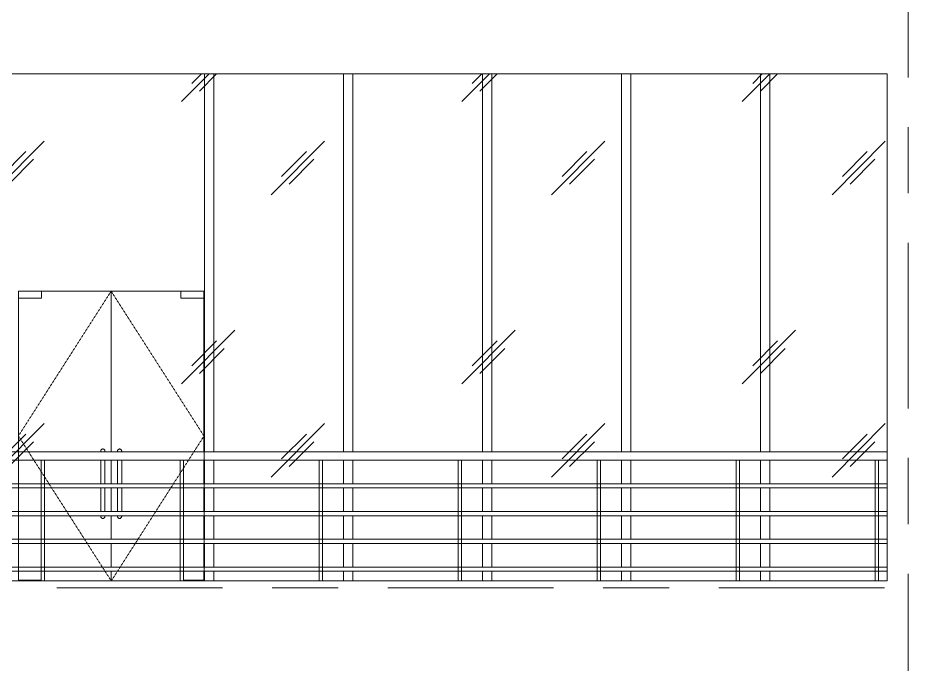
# Model space of a CAD drawing. Header units: millimetres. Extents: x -2100 to 124761, y -10432 to 93550.
# Drawn here: x 102608 to 109111, y 10446 to 15101 of the extents above; entities that cross this region are included whole.
import ezdxf

# ---------------------------------------------------------------- set-up
doc = ezdxf.new("R2010")
doc.units = ezdxf.units.MM
doc.linetypes.add('Centre', pattern=[31.75, 6.35, -4.7625, 15.875, -4.7625])
doc.linetypes.add('Dash 1_16_', pattern=[3.175, 1.5875, -1.5875])
for name, color, linetype, lineweight in [('A-DOOR-GLAZ', 152, 'Continuous', 5), ('A-GLAZ-CWMG', 55, 'Continuous', 5), ('CUA', 31, 'Continuous', 9), ('KINH', 152, 'Continuous', 5), ('NET THAY 1', 41, 'Continuous', 5), ('NET THAY 2', 55, 'Continuous', 5), ('NET-THAY', 2, 'Continuous', 9), ('TRUC', 225, 'Continuous', 5)]:
    doc.layers.add(name, color=color, linetype=linetype, lineweight=lineweight)

# ---------------------------------------------------------------- blocks, each defined once
blk = doc.blocks.new('CUA KINH BAN LE SAN MO 2 HUONG - Type 1-1982933-MẶT ĐỨNG TRỤC Q-A')
at = {"layer": 'A-DOOR-GLAZ'}
for p, q in [((-17183.1, 13135.7), (-17684.3, 13135.7)), ((-17183.1, 11979.5), (-17183.1, 13135.7)), ((-16681, 13135.7), (-17182.1, 13135.7)), ((-17182.1, 13135.7), (-17182.1, 11979.5)), ((-17849.3, 13085.7), (-17849.3, 11980)), ((-16516, 11979.5), (-16516, 13085.7)), ((-17849.3, 11920.1), (-17849.3, 11749.5)), ((-17183.1, 11749.5), (-17183.1, 11920.3)), ((-17182.1, 11920.3), (-17182.1, 11749.5)), ((-16516, 11749.5), (-16516, 11920.1)), ((-17849.3, 11720.5), (-17849.3, 11549.5)), ((-17183.1, 11549.5), (-17183.1, 11720.5)), ((-17182.1, 11720.5), (-17182.1, 11549.5)), ((-16516, 11549.5), (-16516, 11720.5)), ((-17849.3, 11520.5), (-17849.3, 11349.5)), ((-17183.1, 11349.5), (-17183.1, 11520.5)), ((-17182.1, 11520.5), (-17182.1, 11349.5)), ((-16516, 11349.5), (-16516, 11520.5)), ((-17849.3, 11320.5), (-17849.3, 11149.5)), ((-17183.1, 11149.5), (-17183.1, 11320.5)), ((-17182.1, 11320.5), (-17182.1, 11149.5)), ((-16516, 11149.5), (-16516, 11320.5)), ((-17849.3, 11120.5), (-17849.3, 11055)), ((-17183.1, 11050), (-17183.1, 11120.5)), ((-17182.1, 11120.5), (-17182.1, 11050)), ((-16516, 11055), (-16516, 11120.5))]:
    blk.add_line(p, q, dxfattribs=at)
at = {"layer": 'CUA', "lineweight": 5}
for p, q in [((-17850.3, 11979.9), (-17850.3, 13136.7)), ((-17850.3, 13136.7), (-16515, 13136.7)), ((-17684.3, 13135.7), (-17849.3, 13135.7)), ((-17849.3, 13135.7), (-17849.3, 13085.7)), ((-17684.3, 13085.7), (-17684.3, 13135.7)), ((-16516, 13135.7), (-16681, 13135.7)), ((-16681, 13135.7), (-16681, 13085.7)), ((-16516, 13085.7), (-16516, 13135.7)), ((-16515, 13136.7), (-16515, 11979.5)), ((-17849.3, 13085.7), (-17684.3, 13085.7)), ((-16681, 13085.7), (-16516, 13085.7)), ((-17850.3, 11749.5), (-17850.3, 11920.1)), ((-17258.1, 11920.5), (-17258.1, 11749.5)), ((-17228.1, 11749.5), (-17228.1, 11920.3)), ((-17137.1, 11920.3), (-17137.1, 11749.5)), ((-17107.1, 11749.5), (-17107.1, 11920.3)), ((-16515, 11920.1), (-16515, 11749.5)), ((-17850.3, 11549.5), (-17850.3, 11720.5)), ((-17258.1, 11720.5), (-17258.1, 11550)), ((-17228.1, 11550), (-17228.1, 11720.5)), ((-17137.1, 11720.5), (-17137.1, 11550)), ((-17107.1, 11550), (-17107.1, 11720.5)), ((-16515, 11720.5), (-16515, 11549.5)), ((-17850.3, 11349.5), (-17850.3, 11520.5)), ((-16515, 11520.5), (-16515, 11349.5)), ((-17850.3, 11149.5), (-17850.3, 11320.5)), ((-16515, 11320.5), (-16515, 11149.5)), ((-17850.3, 11050), (-17850.3, 11120.5)), ((-16515, 11120.5), (-16515, 11050)), ((-17849.3, 11055), (-17849.3, 11050)), ((-17687.5, 11055), (-17849.3, 11055)), ((-16516, 11055), (-16662.5, 11055)), ((-16516, 11050), (-16516, 11055))]:
    blk.add_line(p, q, dxfattribs=at)
at = {"layer": 'CUA', "linetype": 'Dash 1_16_', "lineweight": 5}
blk.add_lwpolyline([(-17182.1, 11050), (-17850.3, 12093.3), (-17183.1, 13135.7), (-16515, 12093.3), (-17182.1, 11050)], dxfattribs=at)
at = {"layer": 'CUA', "lineweight": 5, "flags": 128}
for points in [[(-17258.1, 11985.6), (-17258.1, 11986.2), (-17258, 11986.8), (-17257.9, 11987.4), (-17257.8, 11988), (-17257.7, 11988.6), (-17257.6, 11989.1), (-17257.4, 11989.7), (-17257.2, 11990.3), (-17257, 11990.8), (-17256.7, 11991.4), (-17256.4, 11991.9), (-17256.2, 11992.5), (-17255.8, 11993), (-17255.5, 11993.5), (-17255.2, 11994), (-17254.8, 11994.4), (-17254.4, 11994.9), (-17254, 11995.3), (-17253.6, 11995.8), (-17253.2, 11996.2), (-17252.7, 11996.6), (-17252.2, 11996.9), (-17251.7, 11997.3), (-17251.2, 11997.6), (-17250.7, 11997.9), (-17250.2, 11998.2), (-17249.7, 11998.5), (-17249.1, 11998.8), (-17248.6, 11999), (-17248, 11999.2), (-17247.4, 11999.4), (-17246.9, 11999.5), (-17246.3, 11999.7), (-17245.7, 11999.8), (-17245.1, 11999.9), (-17244.5, 11999.9), (-17243.9, 12000), (-17243.3, 12000), (-17243.1, 12000)], [(-17258.1, 11981.5), (-17258.1, 11982.1), (-17258.1, 11982.6), (-17258.1, 11983.1), (-17258.1, 11983.5), (-17258.1, 11983.9), (-17258.1, 11984.2), (-17258.1, 11984.5), (-17258.1, 11984.7), (-17258.1, 11984.9), (-17258.1, 11985), (-17258.1, 11985)], [(-17258.1, 11985), (-17258.1, 11985), (-17258.1, 11984.9), (-17258.1, 11984.7), (-17258.1, 11984.6), (-17258.1, 11984.3), (-17258.1, 11984), (-17258.1, 11983.6), (-17258.1, 11983.2), (-17258.1, 11982.8), (-17258.1, 11982.2), (-17258.1, 11981.7), (-17258.1, 11981), (-17258.1, 11980.4), (-17258.1, 11979.7)], [(-17243.1, 12000), (-17242.5, 12000), (-17241.9, 12000), (-17241.3, 11999.9), (-17240.8, 11999.8), (-17240.2, 11999.7), (-17239.6, 11999.6), (-17239, 11999.4), (-17238.4, 11999.2), (-17237.9, 11999), (-17237.3, 11998.8), (-17236.8, 11998.6), (-17236.2, 11998.3), (-17235.7, 11998), (-17235.2, 11997.7), (-17234.7, 11997.4), (-17234.2, 11997), (-17233.7, 11996.7), (-17233.2, 11996.3), (-17232.8, 11995.9), (-17232.4, 11995.5), (-17232, 11995), (-17231.6, 11994.6), (-17231.2, 11994.1), (-17230.9, 11993.6), (-17230.5, 11993.1), (-17230.2, 11992.6), (-17229.9, 11992.1), (-17229.6, 11991.5), (-17229.4, 11991), (-17229.2, 11990.4), (-17229, 11989.9), (-17228.8, 11989.3), (-17228.6, 11988.7), (-17228.5, 11988.1), (-17228.4, 11987.5), (-17228.3, 11987), (-17228.2, 11986.4), (-17228.2, 11985.8), (-17228.1, 11985.2)], [(-17228.1, 11985), (-17228.1, 11984.9), (-17228.1, 11984.7), (-17228.1, 11984.6), (-17228.1, 11984.3), (-17228.1, 11984), (-17228.1, 11983.6), (-17228.1, 11983.2), (-17228.1, 11982.8), (-17228.1, 11982.2), (-17228.1, 11981.7)], [(-17228.1, 11979.5), (-17228.1, 11980.2), (-17228.1, 11980.9), (-17228.1, 11981.5), (-17228.1, 11982.1), (-17228.1, 11982.6), (-17228.1, 11983.1), (-17228.1, 11983.5), (-17228.1, 11983.9), (-17228.1, 11984.2), (-17228.1, 11984.5), (-17228.1, 11984.7), (-17228.1, 11984.9), (-17228.1, 11985), (-17228.1, 11985)], [(-17137.1, 11985.6), (-17137.1, 11986.2), (-17137, 11986.8), (-17136.9, 11987.4), (-17136.8, 11988), (-17136.7, 11988.6), (-17136.6, 11989.1), (-17136.4, 11989.7), (-17136.2, 11990.3), (-17136, 11990.8), (-17135.7, 11991.4), (-17135.4, 11991.9), (-17135.2, 11992.5), (-17134.8, 11993), (-17134.5, 11993.5), (-17134.2, 11994), (-17133.8, 11994.4), (-17133.4, 11994.9), (-17133, 11995.3), (-17132.6, 11995.8), (-17132.2, 11996.2), (-17131.7, 11996.6), (-17131.2, 11996.9), (-17130.7, 11997.3), (-17130.2, 11997.6), (-17129.7, 11997.9), (-17129.2, 11998.2), (-17128.7, 11998.5), (-17128.1, 11998.8), (-17127.6, 11999), (-17127, 11999.2), (-17126.4, 11999.4), (-17125.9, 11999.5), (-17125.3, 11999.7), (-17124.7, 11999.8), (-17124.1, 11999.9), (-17123.5, 11999.9), (-17122.9, 12000), (-17122.3, 12000), (-17122.1, 12000)], [(-17137.1, 11981.5), (-17137.1, 11982.1), (-17137.1, 11982.6), (-17137.1, 11983.1), (-17137.1, 11983.5), (-17137.1, 11983.9), (-17137.1, 11984.2), (-17137.1, 11984.5), (-17137.1, 11984.7), (-17137.1, 11984.9), (-17137.1, 11985), (-17137.1, 11985)], [(-17137.1, 11985), (-17137.1, 11985), (-17137.1, 11984.9), (-17137.1, 11984.7), (-17137.1, 11984.6), (-17137.1, 11984.3), (-17137.1, 11984), (-17137.1, 11983.6), (-17137.1, 11983.2), (-17137.1, 11982.8), (-17137.1, 11982.2), (-17137.1, 11981.7), (-17137.1, 11981), (-17137.1, 11980.4), (-17137.1, 11979.7)], [(-17122.1, 12000), (-17121.5, 12000), (-17120.9, 12000), (-17120.3, 11999.9), (-17119.8, 11999.8), (-17119.2, 11999.7), (-17118.6, 11999.6), (-17118, 11999.4), (-17117.4, 11999.2), (-17116.9, 11999), (-17116.3, 11998.8), (-17115.8, 11998.6), (-17115.2, 11998.3), (-17114.7, 11998), (-17114.2, 11997.7), (-17113.7, 11997.4), (-17113.2, 11997), (-17112.7, 11996.7), (-17112.2, 11996.3), (-17111.8, 11995.9), (-17111.4, 11995.5), (-17111, 11995), (-17110.6, 11994.6), (-17110.2, 11994.1), (-17109.9, 11993.6), (-17109.5, 11993.1), (-17109.2, 11992.6), (-17108.9, 11992.1), (-17108.6, 11991.5), (-17108.4, 11991), (-17108.2, 11990.4), (-17108, 11989.9), (-17107.8, 11989.3), (-17107.6, 11988.7), (-17107.5, 11988.1), (-17107.4, 11987.5), (-17107.3, 11987), (-17107.2, 11986.4), (-17107.2, 11985.8), (-17107.1, 11985.2)], [(-17107.1, 11985), (-17107.1, 11984.9), (-17107.1, 11984.7), (-17107.1, 11984.6), (-17107.1, 11984.3), (-17107.1, 11984), (-17107.1, 11983.6), (-17107.1, 11983.2), (-17107.1, 11982.8), (-17107.1, 11982.2), (-17107.1, 11981.7)], [(-17107.1, 11979.5), (-17107.1, 11980.2), (-17107.1, 11980.9), (-17107.1, 11981.5), (-17107.1, 11982.1), (-17107.1, 11982.6), (-17107.1, 11983.1), (-17107.1, 11983.5), (-17107.1, 11983.9), (-17107.1, 11984.2), (-17107.1, 11984.5), (-17107.1, 11984.7), (-17107.1, 11984.9), (-17107.1, 11985), (-17107.1, 11985)], [(-17258.1, 11519.8), (-17258.1, 11519.1), (-17258.1, 11518.5), (-17258.1, 11517.9), (-17258.1, 11517.4), (-17258.1, 11516.9), (-17258.1, 11516.5), (-17258.1, 11516.1), (-17258.1, 11515.8), (-17258.1, 11515.5), (-17258.1, 11515.3), (-17258.1, 11515.1), (-17258.1, 11515), (-17258.1, 11515)], [(-17258.1, 11515), (-17258.1, 11515.1), (-17258.1, 11515.3), (-17258.1, 11515.4), (-17258.1, 11515.7), (-17258.1, 11516), (-17258.1, 11516.4), (-17258.1, 11516.8), (-17258.1, 11517.2), (-17258.1, 11517.8), (-17258.1, 11518.3)], [(-17243.1, 11500), (-17243.7, 11500), (-17244.3, 11500), (-17244.9, 11500.1), (-17245.5, 11500.2), (-17246.1, 11500.3), (-17246.7, 11500.4), (-17247.3, 11500.6), (-17247.9, 11500.8), (-17248.4, 11501), (-17249, 11501.2), (-17249.5, 11501.4), (-17250.1, 11501.7), (-17250.6, 11502), (-17251.1, 11502.3), (-17251.6, 11502.6), (-17252.1, 11503), (-17252.6, 11503.3), (-17253, 11503.7), (-17253.5, 11504.1), (-17253.9, 11504.5), (-17254.3, 11505), (-17254.7, 11505.4), (-17255.1, 11505.9), (-17255.4, 11506.4), (-17255.8, 11506.9), (-17256.1, 11507.4), (-17256.4, 11507.9), (-17256.6, 11508.5), (-17256.9, 11509), (-17257.1, 11509.6), (-17257.3, 11510.1), (-17257.5, 11510.7), (-17257.7, 11511.3), (-17257.8, 11511.9), (-17257.9, 11512.5), (-17258, 11513), (-17258.1, 11513.6), (-17258.1, 11514.2), (-17258.1, 11514.8)], [(-17228.2, 11514.4), (-17228.2, 11513.8), (-17228.2, 11513.2), (-17228.3, 11512.6), (-17228.4, 11512), (-17228.6, 11511.4), (-17228.7, 11510.9), (-17228.9, 11510.3), (-17229.1, 11509.7), (-17229.3, 11509.2), (-17229.6, 11508.6), (-17229.8, 11508.1), (-17230.1, 11507.5), (-17230.4, 11507), (-17230.8, 11506.5), (-17231.1, 11506), (-17231.5, 11505.6), (-17231.9, 11505.1), (-17232.3, 11504.7), (-17232.7, 11504.2), (-17233.1, 11503.8), (-17233.6, 11503.4), (-17234.1, 11503.1), (-17234.5, 11502.7), (-17235, 11502.4), (-17235.5, 11502.1), (-17236.1, 11501.8), (-17236.6, 11501.5), (-17237.2, 11501.2), (-17237.7, 11501), (-17238.3, 11500.8), (-17238.8, 11500.6), (-17239.4, 11500.5), (-17240, 11500.3), (-17240.6, 11500.2), (-17241.2, 11500.1), (-17241.8, 11500.1), (-17242.4, 11500), (-17243, 11500), (-17243.1, 11500)], [(-17228.1, 11515), (-17228.1, 11515), (-17228.1, 11515.1), (-17228.1, 11515.3), (-17228.1, 11515.4), (-17228.1, 11515.7), (-17228.1, 11516), (-17228.1, 11516.4), (-17228.1, 11516.8), (-17228.1, 11517.2), (-17228.1, 11517.8), (-17228.1, 11518.3), (-17228.1, 11519), (-17228.1, 11519.6), (-17228.1, 11520.3)], [(-17228.1, 11518.5), (-17228.1, 11517.9), (-17228.1, 11517.4), (-17228.1, 11516.9), (-17228.1, 11516.5), (-17228.1, 11516.1), (-17228.1, 11515.8), (-17228.1, 11515.5), (-17228.1, 11515.3), (-17228.1, 11515.1), (-17228.1, 11515), (-17228.1, 11515)], [(-17137.1, 11519.8), (-17137.1, 11519.1), (-17137.1, 11518.5), (-17137.1, 11517.9), (-17137.1, 11517.4), (-17137.1, 11516.9), (-17137.1, 11516.5), (-17137.1, 11516.1), (-17137.1, 11515.8), (-17137.1, 11515.5), (-17137.1, 11515.3), (-17137.1, 11515.1), (-17137.1, 11515), (-17137.1, 11515)], [(-17137.1, 11515), (-17137.1, 11515.1), (-17137.1, 11515.3), (-17137.1, 11515.4), (-17137.1, 11515.7), (-17137.1, 11516), (-17137.1, 11516.4), (-17137.1, 11516.8), (-17137.1, 11517.2), (-17137.1, 11517.8), (-17137.1, 11518.3)], [(-17122.1, 11500), (-17122.7, 11500), (-17123.3, 11500), (-17123.9, 11500.1), (-17124.5, 11500.2), (-17125.1, 11500.3), (-17125.7, 11500.4), (-17126.3, 11500.6), (-17126.9, 11500.8), (-17127.4, 11501), (-17128, 11501.2), (-17128.5, 11501.4), (-17129.1, 11501.7), (-17129.6, 11502), (-17130.1, 11502.3), (-17130.6, 11502.6), (-17131.1, 11503), (-17131.6, 11503.3), (-17132, 11503.7), (-17132.5, 11504.1), (-17132.9, 11504.5), (-17133.3, 11505), (-17133.7, 11505.4), (-17134.1, 11505.9), (-17134.4, 11506.4), (-17134.8, 11506.9), (-17135.1, 11507.4), (-17135.4, 11507.9), (-17135.6, 11508.5), (-17135.9, 11509), (-17136.1, 11509.6), (-17136.3, 11510.1), (-17136.5, 11510.7), (-17136.7, 11511.3), (-17136.8, 11511.9), (-17136.9, 11512.5), (-17137, 11513), (-17137.1, 11513.6), (-17137.1, 11514.2), (-17137.1, 11514.8)], [(-17107.2, 11514.4), (-17107.2, 11513.8), (-17107.2, 11513.2), (-17107.3, 11512.6), (-17107.4, 11512), (-17107.6, 11511.4), (-17107.7, 11510.9), (-17107.9, 11510.3), (-17108.1, 11509.7), (-17108.3, 11509.2), (-17108.6, 11508.6), (-17108.8, 11508.1), (-17109.1, 11507.5), (-17109.4, 11507), (-17109.8, 11506.5), (-17110.1, 11506), (-17110.5, 11505.6), (-17110.9, 11505.1), (-17111.3, 11504.7), (-17111.7, 11504.2), (-17112.1, 11503.8), (-17112.6, 11503.4), (-17113.1, 11503.1), (-17113.5, 11502.7), (-17114, 11502.4), (-17114.5, 11502.1), (-17115.1, 11501.8), (-17115.6, 11501.5), (-17116.2, 11501.2), (-17116.7, 11501), (-17117.3, 11500.8), (-17117.8, 11500.6), (-17118.4, 11500.5), (-17119, 11500.3), (-17119.6, 11500.2), (-17120.2, 11500.1), (-17120.8, 11500.1), (-17121.4, 11500), (-17122, 11500), (-17122.1, 11500)], [(-17107.1, 11515), (-17107.1, 11515), (-17107.1, 11515.1), (-17107.1, 11515.3), (-17107.1, 11515.4), (-17107.1, 11515.7), (-17107.1, 11516), (-17107.1, 11516.4), (-17107.1, 11516.8), (-17107.1, 11517.2), (-17107.1, 11517.8), (-17107.1, 11518.3), (-17107.1, 11519), (-17107.1, 11519.6), (-17107.1, 11520.3)], [(-17107.1, 11518.5), (-17107.1, 11517.9), (-17107.1, 11517.4), (-17107.1, 11516.9), (-17107.1, 11516.5), (-17107.1, 11516.1), (-17107.1, 11515.8), (-17107.1, 11515.5), (-17107.1, 11515.3), (-17107.1, 11515.1), (-17107.1, 11515), (-17107.1, 11515)]]:
    blk.add_lwpolyline(points, dxfattribs=at)
at = {"layer": 'CUA', "lineweight": 5}
for centre, start, end in [((-17243.1, 11985), 0, 180), ((-17243.1, 11985), 90, 195), ((-17243.1, 11985), 345, 90), ((-17122.1, 11985), 0, 180), ((-17122.1, 11985), 90, 195), ((-17122.1, 11985), 345, 90), ((-17243.1, 11515), 165, 270), ((-17243.1, 11515), 180, 0), ((-17243.1, 11515), 270, 15), ((-17122.1, 11515), 165, 270), ((-17122.1, 11515), 180, 0), ((-17122.1, 11515), 270, 15)]:
    blk.add_arc(centre, 15, start, end, dxfattribs=at)
at = {"layer": 'TRUC'}
blk.add_lwpolyline([(-17850.3, 11050), (-16515, 11050), (-16515, 13136.7), (-17850.3, 13136.7)], close=True, dxfattribs=at)
blk = doc.blocks.new('Railing - 25mm-1272275-MẶT ĐỨNG TRỤC Q-A')
at = {"layer": 'NET THAY 2'}
for p, q in [((-11702.4, 6419.8), (-11702.4, 5550)), ((-11689.9, 6419.8), (-11702.4, 6419.8)), ((-11677.4, 6419.8), (-11689.9, 6419.8)), ((-11677.4, 5550), (-11677.4, 6419.8))]:
    blk.add_line(p, q, dxfattribs=at)
blk = doc.blocks.new('Railing - 25mm-V174-MẶT ĐỨNG TRỤC Q-A')
at = {"layer": 'NET THAY 2'}
blk.add_line((-11600.4, 11919.8), (-11600.4, 11050), dxfattribs=at)
blk = doc.blocks.new('Railing - Railing-1287111-MẶT ĐỨNG TRỤC Q-A')
at = {"layer": 'NET THAY 1'}
for p, q in [((-11599.9, 11750), (-21675, 11750)), ((-21675, 11720), (-11599.9, 11720)), ((-11599.9, 11550), (-21675, 11550)), ((-21675, 11520), (-11599.9, 11520)), ((-11599.9, 11350), (-21675, 11350)), ((-21675, 11320), (-11599.9, 11320)), ((-11599.9, 11150), (-21675, 11150)), ((-21675, 11120), (-11599.9, 11120))]:
    blk.add_line(p, q, dxfattribs=at)
for name, p in [('Railing - 25mm-1272275-MẶT ĐỨNG TRỤC Q-A', (-5985.1, 5500)), ('Railing - 25mm-1272275-MẶT ĐỨNG TRỤC Q-A', (-4985.1, 5500)), ('Railing - 25mm-1272275-MẶT ĐỨNG TRỤC Q-A', (-3985.1, 5500)), ('Railing - 25mm-1272275-MẶT ĐỨNG TRỤC Q-A', (-2985.1, 5500)), ('Railing - 25mm-1272275-MẶT ĐỨNG TRỤC Q-A', (-1985.1, 5500)), ('Railing - 25mm-1272275-MẶT ĐỨNG TRỤC Q-A', (-985.1, 5500)), ('Railing - 25mm-1272275-MẶT ĐỨNG TRỤC Q-A', (14.9, 5500)), ('Railing - 25mm-V174-MẶT ĐỨNG TRỤC Q-A', (0, 0))]:
    blk.add_blockref(name, p)
blk = doc.blocks.new('Top Rail Type - Top Rail_Internal_-1287114-MẶT ĐỨNG TRỤC Q-A')
at = {"layer": 'NET THAY 1'}
for p, q in [((-11599.9, 11980), (-21675, 11980)), ((-21675, 11920), (-11599.9, 11920))]:
    blk.add_line(p, q, dxfattribs=at)
blk = doc.blocks.new('Rectangular Mullion - Rectangular Mullion-1978561-MẶT ĐỨNG TRỤC Q-A')
at = {"layer": 'A-GLAZ-CWMG'}
for p, q in [((-12511.6, 14700), (-12511.6, 11979.4)), ((-12445, 14700), (-12445, 11979.3)), ((-12511.6, 11920.4), (-12511.6, 11749.5)), ((-12445, 11921), (-12445, 11750)), ((-12511.6, 11720.7), (-12511.6, 11549.5)), ((-12445, 11720), (-12445, 11550)), ((-12511.6, 11520.7), (-12511.6, 11349.5)), ((-12445, 11520), (-12445, 11350)), ((-12511.6, 11320.7), (-12511.6, 11149.5)), ((-12445, 11320), (-12445, 11150)), ((-12511.6, 11120.7), (-12511.6, 11050)), ((-12445, 11120), (-12445, 11050))]:
    blk.add_line(p, q, dxfattribs=at)
blk = doc.blocks.new('Rectangular Mullion - Rectangular Mullion-V180-MẶT ĐỨNG TRỤC Q-A')
at = {"layer": 'A-GLAZ-CWMG'}
for p, q in [((-13511.6, 14700), (-13511.6, 11979.7)), ((-13445, 14700), (-13445, 11979.5)), ((-13511.6, 11920.2), (-13511.6, 11749.5)), ((-13445, 11920.4), (-13445, 11749.5)), ((-13511.6, 11720.8), (-13511.6, 11549.5)), ((-13445, 11720.8), (-13445, 11549.5)), ((-13511.6, 11520.8), (-13511.6, 11349.5)), ((-13445, 11520.8), (-13445, 11349.5)), ((-13511.6, 11320.8), (-13511.6, 11149.5)), ((-13445, 11320.8), (-13445, 11149.5)), ((-13511.6, 11120.8), (-13511.6, 11050)), ((-13445, 11120.8), (-13445, 11050))]:
    blk.add_line(p, q, dxfattribs=at)
blk = doc.blocks.new('Rectangular Mullion - Rectangular Mullion-V181-MẶT ĐỨNG TRỤC Q-A')
at = {"layer": 'A-GLAZ-CWMG'}
for p, q in [((-14511.6, 14700), (-14511.6, 11980)), ((-14445, 14700), (-14445, 11979.4)), ((-14511.6, 11920), (-14511.6, 11749.5)), ((-14445, 11920.7), (-14445, 11749.5)), ((-14511.6, 11720.9), (-14511.6, 11549.5)), ((-14445, 11720.9), (-14445, 11549.5)), ((-14511.6, 11520.9), (-14511.6, 11349.5)), ((-14445, 11520.9), (-14445, 11349.5)), ((-14511.6, 11320.9), (-14511.6, 11149.5)), ((-14445, 11320.9), (-14445, 11149.5)), ((-14511.6, 11120.9), (-14511.6, 11050)), ((-14445, 11120.9), (-14445, 11050))]:
    blk.add_line(p, q, dxfattribs=at)
blk = doc.blocks.new('Rectangular Mullion - Rectangular Mullion-V182-MẶT ĐỨNG TRỤC Q-A')
at = {"layer": 'A-GLAZ-CWMG'}
for p, q in [((-15511.6, 14700), (-15511.6, 11979.7)), ((-15445, 14700), (-15445, 11979.6)), ((-15511.6, 11920.2), (-15511.6, 11749.5)), ((-15445, 11920.5), (-15445, 11749.5)), ((-15511.6, 11720.5), (-15511.6, 11549.5)), ((-15445, 11720.5), (-15445, 11549.5)), ((-15511.6, 11520.5), (-15511.6, 11349.5)), ((-15445, 11520.5), (-15445, 11349.5)), ((-15511.6, 11320.5), (-15511.6, 11149.5)), ((-15445, 11320.5), (-15445, 11149.5)), ((-15511.6, 11120.5), (-15511.6, 11050)), ((-15445, 11120.5), (-15445, 11050))]:
    blk.add_line(p, q, dxfattribs=at)
blk = doc.blocks.new('Rectangular Mullion - Rectangular Mullion-V183-MẶT ĐỨNG TRỤC Q-A')
at = {"layer": 'A-GLAZ-CWMG'}
for p, q in [((-16511.6, 14700), (-16511.6, 11979.5)), ((-16445, 14700), (-16445, 11979.5)), ((-16511.6, 11920.1), (-16511.6, 11749.5)), ((-16445, 11920.2), (-16445, 11749.5)), ((-16511.6, 11720.5), (-16511.6, 11549.5)), ((-16445, 11720.5), (-16445, 11549.5)), ((-16511.6, 11520.5), (-16511.6, 11349.5)), ((-16445, 11520.5), (-16445, 11349.5)), ((-16511.6, 11320.5), (-16511.6, 11149.5)), ((-16445, 11320.5), (-16445, 11149.5)), ((-16511.6, 11120.5), (-16511.6, 11050)), ((-16445, 11120.5), (-16445, 11050))]:
    blk.add_line(p, q, dxfattribs=at)

msp = doc.modelspace()

# ---------------------------------------------------------------- hatches: boundary and pattern name
at = {"layer": 'KINH'}
h = msp.add_hatch(dxfattribs=at)
h.set_pattern_fill('FP_11', color=256, angle=180, style=0, pattern_type=2)
h.set_pattern_definition([(225.204, (104680.6, 24298.4), (-0.002, -2032), [252.7, -2610.8]), (225.204, (104735.4, 24243.3), (-0.002, -2032), [252.7, -2610.8]), (225.204, (104810.7, 24374.3), (-0.002, -2032), [544.27, -2319.24]), (225.204, (106052.6, 22937), (-0.002, -2032), [252.7, -2610.8]), (225.204, (106107.4, 22881.8), (-0.002, -2032), [252.7, -2610.8]), (225.204, (106182.7, 23012.9), (-0.002, -2032), [544.27, -2319.24])])
h.paths.add_polyline_path([(89460.6, 14700), (89460.6, 11000), (120460.6, 11000), (120460.6, 14700)])

# ---------------------------------------------------------------- linework, layer by layer
at = {"layer": 'NET-THAY'}
for p, q in [((98760.6, 14700), (108860.6, 14700)), ((108860.6, 11050), (98760.6, 11050))]:
    msp.add_line(p, q, dxfattribs=at)
msp.add_lwpolyline([(108860.6, 11050), (108860.6, 14700)], dxfattribs=at)
at = {"layer": 'TRUC', "linetype": 'Centre', "ltscale": 75}
for p, q in [((109010.6, -5209.7), (109010.6, 93540.4)), ((75860.6, 11000), (122460.6, 11000))]:
    msp.add_line(p, q, dxfattribs=at)

# ---------------------------------------------------------------- block references
at = {"layer": 'A-GLAZ-CWMG'}
for name in ['Rectangular Mullion - Rectangular Mullion-V183-MẶT ĐỨNG TRỤC Q-A', 'Rectangular Mullion - Rectangular Mullion-V182-MẶT ĐỨNG TRỤC Q-A', 'Rectangular Mullion - Rectangular Mullion-V181-MẶT ĐỨNG TRỤC Q-A', 'Rectangular Mullion - Rectangular Mullion-V180-MẶT ĐỨNG TRỤC Q-A', 'Rectangular Mullion - Rectangular Mullion-1978561-MẶT ĐỨNG TRỤC Q-A']:
    msp.add_blockref(name, (120460.5, 0), dxfattribs=at)
at = {"layer": 'CUA'}
msp.add_blockref('CUA KINH BAN LE SAN MO 2 HUONG - Type 1-1982933-MẶT ĐỨNG TRỤC Q-A', (120460.5, 0), dxfattribs=at)
at = {"layer": 'NET THAY 1'}
for name in ['Top Rail Type - Top Rail_Internal_-1287114-MẶT ĐỨNG TRỤC Q-A', 'Railing - Railing-1287111-MẶT ĐỨNG TRỤC Q-A']:
    msp.add_blockref(name, (120460.5, 0), dxfattribs=at)

doc.saveas('drawing.dxf')
